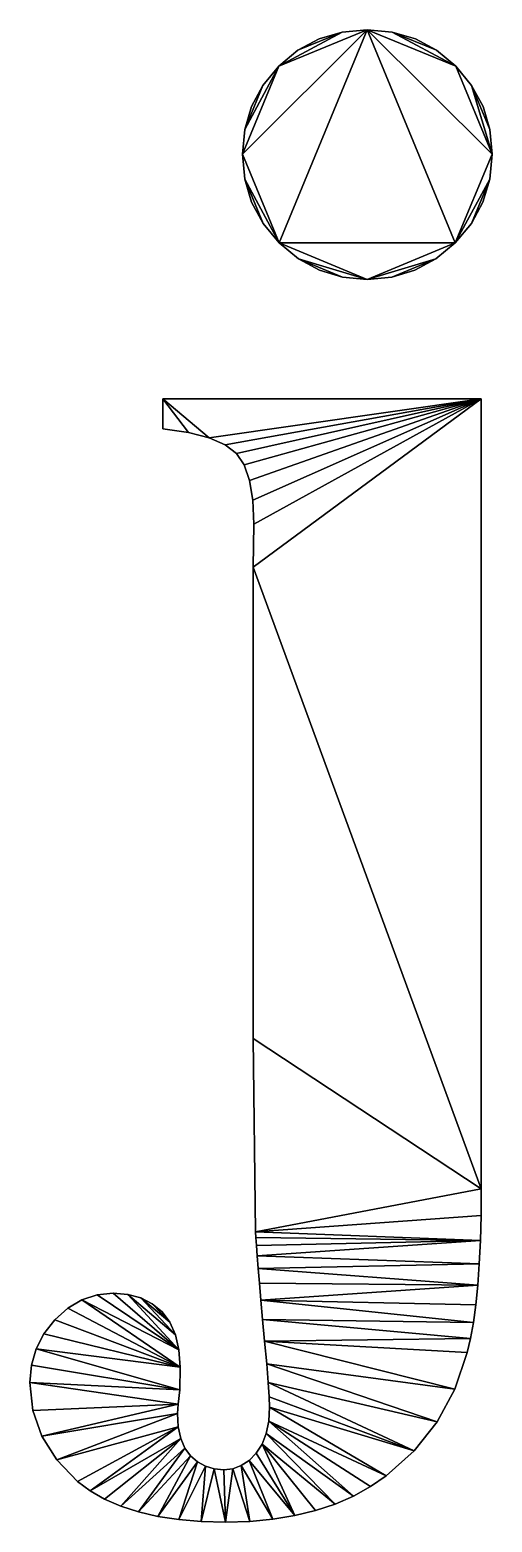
# Model space of a CAD drawing. Header units: metres. Extents: x -0.04 to 0.35, y -0.3 to 0.95.
import ezdxf

# ---------------------------------------------------------------- set-up
doc = ezdxf.new("R2010")
doc.units = ezdxf.units.M

msp = doc.modelspace()

# ---------------------------------------------------------------- meshes
at = {"layer": 'Armanisoft_0', "linetype": 'CONTINUOUS'}
mesh = msp.add_polyface(dxfattribs=at)
corners = [(0.333148, 0.791076), (0.34867, 0.828438), (0.342849, 0.808951), (0.319567, 0.774814), (0.245427, 0.954268), (0.35061, 0.849538), (0.266222, 0.745834), (0.303292, 0.76129), (0.28551, 0.75163), (0.245427, 0.743902), (0.18739, 0.76129), (0.224525, 0.745834), (0.205179, 0.75163), (0.171156, 0.774814), (0.142176, 0.828438), (0.157632, 0.791076), (0.147972, 0.808951), (0.140244, 0.849538), (0.333148, 0.791076, 0.229421), (0.342849, 0.808951, 0.229421), (0.34867, 0.828438, 0.229421), (0.319567, 0.774814, 0.229421), (0.35061, 0.849538, 0.229421), (0.266222, 0.745834, 0.229421), (0.28551, 0.75163, 0.229421), (0.303292, 0.76129, 0.229421), (0.245427, 0.743902, 0.229421), (0.18739, 0.76129, 0.229421), (0.224525, 0.745834, 0.229421), (0.205179, 0.75163, 0.229421), (0.171156, 0.774814, 0.229421), (0.245427, 0.954268, 0.229421), (0.142176, 0.828438, 0.229421), (0.157632, 0.791076, 0.229421), (0.147972, 0.808951, 0.229421), (0.140244, 0.849538, 0.229421), (0.112338, 0.61041, 0.229421), (0.341463, 0.643293, 0.229421), (0.073171, 0.643293, 0.229421), (0.34867, 0.828438), (0.35061, 0.849538), (0.35061, 0.849538, 0.229421), (0.34867, 0.828438, 0.229421), (0.342849, 0.808951), (0.342849, 0.808951, 0.229421), (0.333148, 0.791076), (0.333148, 0.791076, 0.229421), (0.319567, 0.774814), (0.319567, 0.774814, 0.229421), (0.303292, 0.76129), (0.303292, 0.76129, 0.229421), (0.28551, 0.75163), (0.28551, 0.75163, 0.229421), (0.266222, 0.745834), (0.266222, 0.745834, 0.229421), (0.245427, 0.743902), (0.245427, 0.743902, 0.229421), (0.224525, 0.745834), (0.224525, 0.745834, 0.229421), (0.205179, 0.75163), (0.205179, 0.75163, 0.229421), (0.18739, 0.76129), (0.18739, 0.76129, 0.229421), (0.171156, 0.774814), (0.171156, 0.774814, 0.229421), (0.157632, 0.791076), (0.157632, 0.791076, 0.229421), (0.147972, 0.808951), (0.147972, 0.808951, 0.229421), (0.142176, 0.828438), (0.142176, 0.828438, 0.229421), (0.140244, 0.849538), (0.140244, 0.849538, 0.229421), (0.341463, 0.643293), (0.073171, 0.643293), (0.073171, 0.643293, 0.229421), (0.341463, 0.643293, 0.229421)]
mesh.append_faces([[corners[k] for k in face] for face in [(0, 1, 2), (3, 4, 5), (3, 5, 1), (3, 1, 0), (6, 7, 8), (9, 3, 7), (9, 7, 6), (10, 9, 11), (10, 11, 12), (13, 4, 3), (13, 3, 9), (13, 9, 10), (14, 13, 15), (14, 15, 16), (17, 13, 14), (18, 19, 20), (21, 20, 22), (21, 18, 20), (23, 24, 25), (26, 25, 21), (26, 23, 25), (27, 28, 26), (27, 29, 28), (30, 21, 31), (30, 26, 21), (30, 27, 26), (32, 33, 30), (32, 34, 33), (35, 32, 30), (36, 37, 38), (39, 40, 41, 42), (43, 39, 42, 44), (45, 43, 44, 46), (47, 45, 46, 48), (49, 47, 48, 50), (51, 49, 50, 52), (53, 51, 52, 54), (55, 53, 54, 56), (57, 55, 56, 58), (59, 57, 58, 60), (61, 59, 60, 62), (63, 61, 62, 64), (65, 63, 64, 66), (67, 65, 66, 68), (69, 67, 68, 70), (71, 69, 70, 72), (73, 74, 75, 76)]])
mesh = msp.add_polyface(dxfattribs=at)
corners = [(0.303756, 0.937006), (0.266509, 0.95235), (0.285952, 0.946596), (0.31992, 0.923579), (0.245427, 0.954268), (0.348692, 0.870422), (0.333347, 0.907443), (0.342937, 0.889724), (0.35061, 0.849538), (0.140244, 0.849538), (0.171156, 0.774814), (0.157433, 0.907443), (0.142154, 0.870422), (0.147883, 0.889724), (0.170802, 0.923579), (0.224238, 0.95235), (0.186925, 0.937006), (0.204737, 0.946596), (0.303756, 0.937006, 0.229421), (0.285952, 0.946596, 0.229421), (0.266509, 0.95235, 0.229421), (0.31992, 0.923579, 0.229421), (0.245427, 0.954268, 0.229421), (0.348692, 0.870422, 0.229421), (0.342937, 0.889724, 0.229421), (0.333347, 0.907443, 0.229421), (0.35061, 0.849538, 0.229421), (0.319567, 0.774814, 0.229421), (0.140244, 0.849538, 0.229421), (0.171156, 0.774814, 0.229421), (0.157433, 0.907443, 0.229421), (0.147883, 0.889724, 0.229421), (0.142154, 0.870422, 0.229421), (0.170802, 0.923579, 0.229421), (0.224238, 0.95235, 0.229421), (0.186925, 0.937006, 0.229421), (0.204737, 0.946596, 0.229421), (0.266509, 0.95235), (0.245427, 0.954268), (0.245427, 0.954268, 0.229421), (0.266509, 0.95235, 0.229421), (0.285952, 0.946596), (0.285952, 0.946596, 0.229421), (0.303756, 0.937006), (0.303756, 0.937006, 0.229421), (0.31992, 0.923579), (0.31992, 0.923579, 0.229421), (0.333347, 0.907443), (0.333347, 0.907443, 0.229421), (0.342937, 0.889724), (0.342937, 0.889724, 0.229421), (0.348692, 0.870422), (0.348692, 0.870422, 0.229421), (0.35061, 0.849538), (0.35061, 0.849538, 0.229421), (0.142154, 0.870422), (0.140244, 0.849538), (0.140244, 0.849538, 0.229421), (0.142154, 0.870422, 0.229421), (0.147883, 0.889724), (0.147883, 0.889724, 0.229421), (0.157433, 0.907443), (0.157433, 0.907443, 0.229421), (0.170802, 0.923579), (0.170802, 0.923579, 0.229421), (0.186925, 0.937006), (0.186925, 0.937006, 0.229421), (0.204737, 0.946596), (0.204737, 0.946596, 0.229421), (0.224238, 0.95235), (0.224238, 0.95235, 0.229421)]
mesh.append_faces([[corners[k] for k in face] for face in [(0, 1, 2), (3, 4, 1), (3, 1, 0), (5, 6, 7), (8, 4, 3), (8, 3, 6), (8, 6, 5), (9, 4, 10), (11, 12, 13), (14, 4, 9), (14, 9, 12), (14, 12, 11), (15, 4, 14), (15, 14, 16), (15, 16, 17), (18, 19, 20), (21, 20, 22), (21, 18, 20), (23, 24, 25), (26, 21, 22), (26, 25, 21), (26, 23, 25), (27, 26, 22), (28, 29, 22), (30, 31, 32), (33, 28, 22), (33, 32, 28), (33, 30, 32), (34, 33, 22), (34, 35, 33), (34, 36, 35), (37, 38, 39, 40), (41, 37, 40, 42), (43, 41, 42, 44), (45, 43, 44, 46), (47, 45, 46, 48), (49, 47, 48, 50), (51, 49, 50, 52), (53, 51, 52, 54), (55, 56, 57, 58), (59, 55, 58, 60), (61, 59, 60, 62), (63, 61, 62, 64), (65, 63, 64, 66), (67, 65, 66, 68), (69, 67, 68, 70), (38, 69, 70, 39)]])
mesh = msp.add_polyface(dxfattribs=at)
corners = [(0.151266, -0.058564), (0.341463, -0.022413), (0.341278, -0.044986), (0.14939, 0.104111), (0.14939, 0.501524), (0.341463, 0.643293), (0.149835, 0.537738), (0.148919, 0.557807), (0.146169, 0.574413), (0.141586, 0.587556), (0.073171, 0.643293), (0.112338, 0.61041), (0.094796, 0.614956), (0.073171, 0.61814), (0.13517, 0.597236), (0.125796, 0.604504), (0.341463, 0.643293), (0.151266, -0.058564, 0.229421), (0.341278, -0.044986, 0.229421), (0.341463, -0.022413, 0.229421), (0.14939, 0.104111, 0.229421), (0.14939, 0.501524, 0.229421), (0.341463, 0.643293, 0.229421), (0.149835, 0.537738, 0.229421), (0.148919, 0.557807, 0.229421), (0.146169, 0.574413, 0.229421), (0.141586, 0.587556, 0.229421), (0.073171, 0.643293, 0.229421), (0.094796, 0.614956, 0.229421), (0.112338, 0.61041, 0.229421), (0.073171, 0.61814, 0.229421), (0.13517, 0.597236, 0.229421), (0.125796, 0.604504, 0.229421), (0.341463, 0.643293, 0.229421), (0.341463, -0.022413), (0.341463, 0.643293), (0.341463, 0.643293, 0.229421), (0.341463, -0.022413, 0.229421), (0.341278, -0.044986), (0.341278, -0.044986, 0.229421), (0.14939, 0.104111), (0.151266, -0.058564), (0.151266, -0.058564, 0.229421), (0.14939, 0.104111, 0.229421), (0.14939, 0.501524), (0.14939, 0.501524, 0.229421), (0.149835, 0.537738), (0.149835, 0.537738, 0.229421), (0.148919, 0.557807), (0.148919, 0.557807, 0.229421), (0.146169, 0.574413), (0.146169, 0.574413, 0.229421), (0.141586, 0.587556), (0.141586, 0.587556, 0.229421), (0.13517, 0.597236), (0.13517, 0.597236, 0.229421), (0.125796, 0.604504), (0.125796, 0.604504, 0.229421), (0.112338, 0.61041), (0.112338, 0.61041, 0.229421), (0.094796, 0.614956), (0.094796, 0.614956, 0.229421), (0.073171, 0.61814), (0.073171, 0.61814, 0.229421), (0.073171, 0.643293), (0.073171, 0.643293, 0.229421)]
mesh.append_faces([[corners[k] for k in face] for face in [(0, 1, 2), (3, 1, 0), (4, 5, 1), (4, 1, 3), (6, 5, 4), (7, 5, 6), (8, 5, 7), (9, 5, 8), (10, 11, 12), (10, 12, 13), (5, 9, 14), (5, 14, 15), (5, 15, 11), (9, 14, 16), (14, 15, 16), (15, 11, 16), (11, 10, 16), (17, 18, 19), (20, 17, 19), (21, 19, 22), (21, 20, 19), (23, 21, 22), (24, 23, 22), (25, 24, 22), (26, 25, 22), (27, 28, 29), (27, 30, 28), (22, 31, 26), (22, 32, 31), (22, 29, 32), (26, 33, 31), (31, 33, 32), (32, 33, 29), (34, 35, 36, 37), (38, 34, 37, 39), (40, 41, 42, 43), (44, 40, 43, 45), (46, 44, 45, 47), (48, 46, 47, 49), (50, 48, 49, 51), (52, 50, 51, 53), (54, 52, 53, 55), (56, 54, 55, 57), (58, 56, 57, 59), (60, 58, 59, 61), (62, 60, 61, 63), (64, 62, 63, 65)]])
mesh = msp.add_polyface(dxfattribs=at)
corners = [(0.079119, -0.134786), (0.054609, -0.114401), (0.064222, -0.119255), (0.08386, -0.145464), (0.043645, -0.111489), (0.086704, -0.158083), (0.031328, -0.110518), (0.155788, -0.116341), (0.338497, -0.103601), (0.336828, -0.120106), (0.334788, -0.135094), (0.154554, -0.101994), (0.153511, -0.089534), (0.339795, -0.08558), (0.152662, -0.078961), (0.340722, -0.066041), (0.152004, -0.070275), (0.151539, -0.063476), (0.151266, -0.058564), (0.341278, -0.044986), (0.079119, -0.134786, 0.229421), (0.064222, -0.119255, 0.229421), (0.054609, -0.114401, 0.229421), (0.08386, -0.145464, 0.229421), (0.043645, -0.111489, 0.229421), (0.086704, -0.158083, 0.229421), (0.031328, -0.110518, 0.229421), (0.155788, -0.116341, 0.229421), (0.336828, -0.120106, 0.229421), (0.338497, -0.103601, 0.229421), (0.334788, -0.135094, 0.229421), (0.154554, -0.101994, 0.229421), (0.153511, -0.089534, 0.229421), (0.339795, -0.08558, 0.229421), (0.152662, -0.078961, 0.229421), (0.340722, -0.066041, 0.229421), (0.152004, -0.070275, 0.229421), (0.151539, -0.063476, 0.229421), (0.151266, -0.058564, 0.229421), (0.341278, -0.044986, 0.229421), (0.340722, -0.066041), (0.341278, -0.044986), (0.341278, -0.044986, 0.229421), (0.340722, -0.066041, 0.229421), (0.339795, -0.08558), (0.339795, -0.08558, 0.229421), (0.338497, -0.103601), (0.338497, -0.103601, 0.229421), (0.336828, -0.120106), (0.336828, -0.120106, 0.229421), (0.004976, -0.116123), (-0.006872, -0.123129), (-0.006872, -0.123129, 0.229421), (0.004976, -0.116123, 0.229421), (0.017709, -0.111919), (0.017709, -0.111919, 0.229421), (0.031328, -0.110518), (0.031328, -0.110518, 0.229421), (0.043645, -0.111489), (0.043645, -0.111489, 0.229421), (0.054609, -0.114401), (0.054609, -0.114401, 0.229421), (0.064222, -0.119255), (0.064222, -0.119255, 0.229421), (0.072483, -0.12605), (0.072483, -0.12605, 0.229421), (0.155788, -0.116341), (0.157214, -0.132575), (0.157214, -0.132575, 0.229421), (0.155788, -0.116341, 0.229421), (0.154554, -0.101994), (0.154554, -0.101994, 0.229421), (0.153511, -0.089534), (0.153511, -0.089534, 0.229421), (0.152662, -0.078961), (0.152662, -0.078961, 0.229421), (0.152004, -0.070275), (0.152004, -0.070275, 0.229421), (0.151539, -0.063476), (0.151539, -0.063476, 0.229421), (0.151266, -0.058564), (0.151266, -0.058564, 0.229421)]
mesh.append_faces([[corners[k] for k in face] for face in [(0, 1, 2), (3, 4, 1), (5, 6, 4), (7, 8, 9), (7, 9, 10), (11, 8, 7), (12, 13, 8), (12, 8, 11), (14, 15, 13), (14, 13, 12), (16, 15, 14), (17, 15, 16), (18, 19, 15), (18, 15, 17), (20, 21, 22), (23, 22, 24), (25, 24, 26), (27, 28, 29), (27, 30, 28), (31, 27, 29), (32, 29, 33), (32, 31, 29), (34, 33, 35), (34, 32, 33), (36, 34, 35), (37, 36, 35), (38, 35, 39), (38, 37, 35), (40, 41, 42, 43), (44, 40, 43, 45), (46, 44, 45, 47), (48, 46, 47, 49), (50, 51, 52, 53), (54, 50, 53, 55), (56, 54, 55, 57), (58, 56, 57, 59), (60, 58, 59, 61), (62, 60, 61, 63), (64, 62, 63, 65), (66, 67, 68, 69), (70, 66, 69, 71), (72, 70, 71, 73), (74, 72, 73, 75), (76, 74, 75, 77), (78, 76, 77, 79), (80, 78, 79, 81)]])
mesh = msp.add_polyface(dxfattribs=at)
corners = [(0.079119, -0.134786), (0.064222, -0.119255), (0.072483, -0.12605), (0.08386, -0.145464), (0.054609, -0.114401), (0.086704, -0.158083), (0.004976, -0.116123), (0.017709, -0.111919), (0.031328, -0.110518), (0.043645, -0.111489), (0.087652, -0.172644), (-0.033612, -0.157341), (-0.027038, -0.144642), (-0.017834, -0.132937), (-0.006872, -0.123129), (0.087359, -0.191839), (-0.038872, -0.185718), (-0.037557, -0.171033), (0.085975, -0.204044), (-0.028832, -0.230959), (-0.036362, -0.209243), (0.085514, -0.211742), (0.079119, -0.134786, 0.229421), (0.072483, -0.12605, 0.229421), (0.064222, -0.119255, 0.229421), (0.08386, -0.145464, 0.229421), (0.054609, -0.114401, 0.229421), (0.086704, -0.158083, 0.229421), (0.017709, -0.111919, 0.229421), (0.004976, -0.116123, 0.229421), (0.031328, -0.110518, 0.229421), (0.043645, -0.111489, 0.229421), (0.087652, -0.172644, 0.229421), (-0.027038, -0.144642, 0.229421), (-0.033612, -0.157341, 0.229421), (-0.017834, -0.132937, 0.229421), (-0.006872, -0.123129, 0.229421), (0.087359, -0.191839, 0.229421), (-0.037557, -0.171033, 0.229421), (-0.038872, -0.185718, 0.229421), (0.085975, -0.204044, 0.229421), (-0.036362, -0.209243, 0.229421), (-0.028832, -0.230959, 0.229421), (0.085514, -0.211742, 0.229421), (-0.038872, -0.185718), (-0.036362, -0.209243), (-0.036362, -0.209243, 0.229421), (-0.038872, -0.185718, 0.229421), (-0.037557, -0.171033), (-0.037557, -0.171033, 0.229421), (-0.033612, -0.157341), (-0.033612, -0.157341, 0.229421), (-0.027038, -0.144642), (-0.027038, -0.144642, 0.229421), (-0.017834, -0.132937), (-0.017834, -0.132937, 0.229421), (-0.006872, -0.123129), (-0.006872, -0.123129, 0.229421), (0.079119, -0.134786), (0.072483, -0.12605), (0.072483, -0.12605, 0.229421), (0.079119, -0.134786, 0.229421), (0.08386, -0.145464), (0.08386, -0.145464, 0.229421), (0.086704, -0.158083), (0.086704, -0.158083, 0.229421), (0.087652, -0.172644), (0.087652, -0.172644, 0.229421), (0.087359, -0.191839), (0.087359, -0.191839, 0.229421), (0.085975, -0.204044), (0.085975, -0.204044, 0.229421), (0.085514, -0.211742), (0.085514, -0.211742, 0.229421)]
mesh.append_faces([[corners[k] for k in face] for face in [(0, 1, 2), (3, 4, 0), (5, 6, 7), (5, 7, 8), (5, 9, 3), (10, 11, 12), (10, 12, 13), (10, 13, 14), (10, 14, 6), (10, 6, 5), (15, 16, 17), (15, 17, 11), (15, 11, 10), (18, 19, 20), (18, 20, 16), (18, 16, 15), (21, 19, 18), (22, 23, 24), (25, 22, 26), (27, 28, 29), (27, 30, 28), (27, 25, 31), (32, 33, 34), (32, 35, 33), (32, 36, 35), (32, 29, 36), (32, 27, 29), (37, 38, 39), (37, 34, 38), (37, 32, 34), (40, 41, 42), (40, 39, 41), (40, 37, 39), (43, 40, 42), (44, 45, 46, 47), (48, 44, 47, 49), (50, 48, 49, 51), (52, 50, 51, 53), (54, 52, 53, 55), (56, 54, 55, 57), (58, 59, 60, 61), (62, 58, 61, 63), (64, 62, 63, 65), (66, 64, 65, 67), (68, 66, 67, 69), (70, 68, 69, 71), (72, 70, 71, 73)]])
mesh = msp.add_polyface(dxfattribs=at)
corners = [(0.15672, -0.237634), (0.218259, -0.288089), (0.201839, -0.293584), (0.16027, -0.228601), (0.233668, -0.281372), (0.1624, -0.218171), (0.26145, -0.264275), (0.248064, -0.273434), (0.16311, -0.206344), (0.285028, -0.243136), (0.162842, -0.197715), (0.162041, -0.185565), (0.304246, -0.218796), (0.160704, -0.169891), (0.319102, -0.191258), (0.158833, -0.150696), (0.332377, -0.148565), (0.329596, -0.160519), (0.157214, -0.132575), (0.334788, -0.135094), (0.155788, -0.116341), (0.15672, -0.237634, 0.229421), (0.201839, -0.293584, 0.229421), (0.218259, -0.288089, 0.229421), (0.16027, -0.228601, 0.229421), (0.233668, -0.281372, 0.229421), (0.1624, -0.218171, 0.229421), (0.248064, -0.273434, 0.229421), (0.26145, -0.264275, 0.229421), (0.16311, -0.206344, 0.229421), (0.285028, -0.243136, 0.229421), (0.162842, -0.197715, 0.229421), (0.162041, -0.185565, 0.229421), (0.304246, -0.218796, 0.229421), (0.160704, -0.169891, 0.229421), (0.319102, -0.191258, 0.229421), (0.158833, -0.150696, 0.229421), (0.329596, -0.160519, 0.229421), (0.332377, -0.148565, 0.229421), (0.157214, -0.132575, 0.229421), (0.334788, -0.135094, 0.229421), (0.155788, -0.116341, 0.229421), (0.334788, -0.135094), (0.336828, -0.120106), (0.336828, -0.120106, 0.229421), (0.334788, -0.135094, 0.229421), (0.332378, -0.148565), (0.332378, -0.148565, 0.229421), (0.329596, -0.160519), (0.329596, -0.160519, 0.229421), (0.319102, -0.191258), (0.319102, -0.191258, 0.229421), (0.304246, -0.218796), (0.304246, -0.218796, 0.229421), (0.285028, -0.243136), (0.285028, -0.243136, 0.229421), (0.26145, -0.264275), (0.26145, -0.264275, 0.229421), (0.248064, -0.273434), (0.248064, -0.273434, 0.229421), (0.233668, -0.281372), (0.233668, -0.281372, 0.229421), (0.218259, -0.288089), (0.218259, -0.288089, 0.229421), (0.201839, -0.293584), (0.201839, -0.293584, 0.229421), (0.184407, -0.297858), (0.184407, -0.297858, 0.229421)]
mesh.append_faces([[corners[k] for k in face] for face in [(0, 1, 2), (3, 4, 1), (5, 6, 7), (5, 7, 4), (8, 9, 6), (8, 6, 5), (10, 9, 8), (11, 12, 9), (11, 9, 10), (13, 14, 12), (13, 12, 11), (15, 16, 17), (15, 17, 14), (15, 14, 13), (18, 19, 16), (18, 16, 15), (20, 19, 18), (21, 22, 23), (24, 23, 25), (26, 27, 28), (26, 25, 27), (26, 24, 25), (29, 28, 30), (29, 26, 28), (31, 29, 30), (32, 30, 33), (32, 31, 30), (34, 33, 35), (34, 32, 33), (36, 37, 38), (36, 35, 37), (36, 34, 35), (39, 38, 40), (39, 36, 38), (41, 39, 40), (42, 43, 44, 45), (46, 42, 45, 47), (48, 46, 47, 49), (50, 48, 49, 51), (52, 50, 51, 53), (54, 52, 53, 55), (56, 54, 55, 57), (58, 56, 57, 59), (60, 58, 59, 61), (62, 60, 61, 63), (64, 62, 63, 65), (66, 64, 65, 67)]])
mesh = msp.add_polyface(dxfattribs=at)
corners = [(0.116552, -0.258421), (0.126043, -0.303354), (0.105589, -0.302816), (0.109199, -0.256245), (0.124534, -0.259146), (0.132182, -0.258279), (0.146509, -0.302743), (0.139267, -0.255677), (0.165964, -0.300911), (0.14579, -0.251341), (0.184407, -0.297858), (0.151751, -0.245271), (0.15672, -0.237634), (0.201839, -0.293584), (0.16027, -0.228601), (0.218259, -0.288089), (0.1624, -0.218171), (0.233668, -0.281372), (0.116552, -0.258421, 0.229421), (0.105589, -0.302816, 0.229421), (0.126043, -0.303354, 0.229421), (0.109199, -0.256245, 0.229421), (0.124534, -0.259146, 0.229421), (0.132182, -0.258279, 0.229421), (0.146509, -0.302743, 0.229421), (0.139267, -0.255677, 0.229421), (0.165964, -0.300911, 0.229421), (0.14579, -0.251341, 0.229421), (0.184407, -0.297858, 0.229421), (0.151751, -0.245271, 0.229421), (0.15672, -0.237634, 0.229421), (0.201839, -0.293584, 0.229421), (0.16027, -0.228601, 0.229421), (0.218259, -0.288089, 0.229421), (0.165964, -0.300911), (0.184407, -0.297858), (0.184407, -0.297858, 0.229421), (0.165964, -0.300911, 0.229421), (0.146509, -0.302743), (0.146509, -0.302743, 0.229421), (0.126043, -0.303354), (0.126043, -0.303354, 0.229421), (0.105589, -0.302816), (0.105589, -0.302816, 0.229421), (0.116552, -0.258421), (0.109199, -0.256245), (0.109199, -0.256245, 0.229421), (0.116552, -0.258421, 0.229421), (0.124534, -0.259146), (0.124534, -0.259146, 0.229421), (0.132182, -0.258279), (0.132182, -0.258279, 0.229421), (0.139267, -0.255677), (0.139267, -0.255677, 0.229421), (0.14579, -0.251341), (0.14579, -0.251341, 0.229421), (0.151751, -0.245271), (0.151751, -0.245271, 0.229421), (0.15672, -0.237634), (0.15672, -0.237634, 0.229421), (0.16027, -0.228601), (0.16027, -0.228601, 0.229421), (0.1624, -0.218171), (0.1624, -0.218171, 0.229421), (0.16311, -0.206344), (0.16311, -0.206344, 0.229421), (0.162842, -0.197715), (0.162842, -0.197715, 0.229421), (0.162041, -0.185565), (0.162041, -0.185565, 0.229421), (0.160704, -0.169891), (0.160704, -0.169891, 0.229421), (0.158833, -0.150696), (0.158833, -0.150696, 0.229421), (0.157214, -0.132575), (0.157214, -0.132575, 0.229421)]
mesh.append_faces([[corners[k] for k in face] for face in [(0, 1, 2), (0, 2, 3), (4, 1, 0), (5, 6, 1), (5, 1, 4), (7, 8, 6), (7, 6, 5), (9, 10, 8), (9, 8, 7), (11, 10, 9), (12, 13, 10), (12, 10, 11), (14, 15, 12), (16, 17, 14), (18, 19, 20), (18, 21, 19), (22, 18, 20), (23, 20, 24), (23, 22, 20), (25, 24, 26), (25, 23, 24), (27, 26, 28), (27, 25, 26), (29, 27, 28), (30, 28, 31), (30, 29, 28), (32, 30, 33), (34, 35, 36, 37), (38, 34, 37, 39), (40, 38, 39, 41), (42, 40, 41, 43), (44, 45, 46, 47), (48, 44, 47, 49), (50, 48, 49, 51), (52, 50, 51, 53), (54, 52, 53, 55), (56, 54, 55, 57), (58, 56, 57, 59), (60, 58, 59, 61), (62, 60, 61, 63), (64, 62, 63, 65), (66, 64, 65, 67), (68, 66, 67, 69), (70, 68, 69, 71), (72, 70, 71, 73), (74, 72, 73, 75)]])
mesh = msp.add_polyface(dxfattribs=at)
corners = [(0.085514, -0.211742), (-0.016282, -0.250866), (-0.028832, -0.230959), (0.086194, -0.223053), (0.012022, -0.277025), (0.001288, -0.268965), (0.088233, -0.232789), (0.037656, -0.289921), (0.024145, -0.28401), (0.091631, -0.240952), (0.052556, -0.294757), (0.096388, -0.247542), (0.068845, -0.298518), (0.102478, -0.252619), (0.086523, -0.301204), (0.109199, -0.256245), (0.105589, -0.302816), (0.085514, -0.211742, 0.229421), (-0.028832, -0.230959, 0.229421), (-0.016282, -0.250866, 0.229421), (0.086194, -0.223053, 0.229421), (0.001288, -0.268965, 0.229421), (0.012022, -0.277025, 0.229421), (0.088233, -0.232789, 0.229421), (0.024145, -0.28401, 0.229421), (0.037656, -0.289921, 0.229421), (0.091631, -0.240952, 0.229421), (0.052556, -0.294757, 0.229421), (0.096388, -0.247542, 0.229421), (0.068845, -0.298518, 0.229421), (0.102478, -0.252619, 0.229421), (0.086523, -0.301204, 0.229421), (0.109199, -0.256245, 0.229421), (0.105589, -0.302816, 0.229421), (0.086523, -0.301204), (0.105589, -0.302816), (0.105589, -0.302816, 0.229421), (0.086523, -0.301204, 0.229421), (0.068845, -0.298518), (0.068845, -0.298518, 0.229421), (0.052556, -0.294757), (0.052556, -0.294757, 0.229421), (0.037656, -0.289921), (0.037656, -0.289921, 0.229421), (0.024145, -0.28401), (0.024145, -0.28401, 0.229421), (0.012022, -0.277025), (0.012022, -0.277025, 0.229421), (0.001288, -0.268965), (0.001288, -0.268965, 0.229421), (-0.016282, -0.250866), (-0.016282, -0.250866, 0.229421), (-0.028832, -0.230959), (-0.028832, -0.230959, 0.229421), (-0.036362, -0.209243), (-0.036362, -0.209243, 0.229421), (0.086194, -0.223053), (0.085514, -0.211742), (0.085514, -0.211742, 0.229421), (0.086194, -0.223053, 0.229421), (0.088233, -0.232789), (0.088233, -0.232789, 0.229421), (0.091631, -0.240952), (0.091631, -0.240952, 0.229421), (0.096388, -0.247542), (0.096388, -0.247542, 0.229421), (0.102478, -0.252619), (0.102478, -0.252619, 0.229421), (0.109199, -0.256245), (0.109199, -0.256245, 0.229421)]
mesh.append_faces([[corners[k] for k in face] for face in [(0, 1, 2), (3, 4, 5), (3, 5, 1), (3, 1, 0), (6, 7, 8), (6, 8, 4), (6, 4, 3), (9, 10, 7), (9, 7, 6), (11, 12, 10), (11, 10, 9), (13, 14, 12), (13, 12, 11), (15, 16, 14), (15, 14, 13), (17, 18, 19), (20, 21, 22), (20, 19, 21), (20, 17, 19), (23, 24, 25), (23, 22, 24), (23, 20, 22), (26, 25, 27), (26, 23, 25), (28, 27, 29), (28, 26, 27), (30, 29, 31), (30, 28, 29), (32, 31, 33), (32, 30, 31), (34, 35, 36, 37), (38, 34, 37, 39), (40, 38, 39, 41), (42, 40, 41, 43), (44, 42, 43, 45), (46, 44, 45, 47), (48, 46, 47, 49), (50, 48, 49, 51), (52, 50, 51, 53), (54, 52, 53, 55), (56, 57, 58, 59), (60, 56, 59, 61), (62, 60, 61, 63), (64, 62, 63, 65), (66, 64, 65, 67), (68, 66, 67, 69)]])

doc.saveas('drawing.dxf')
